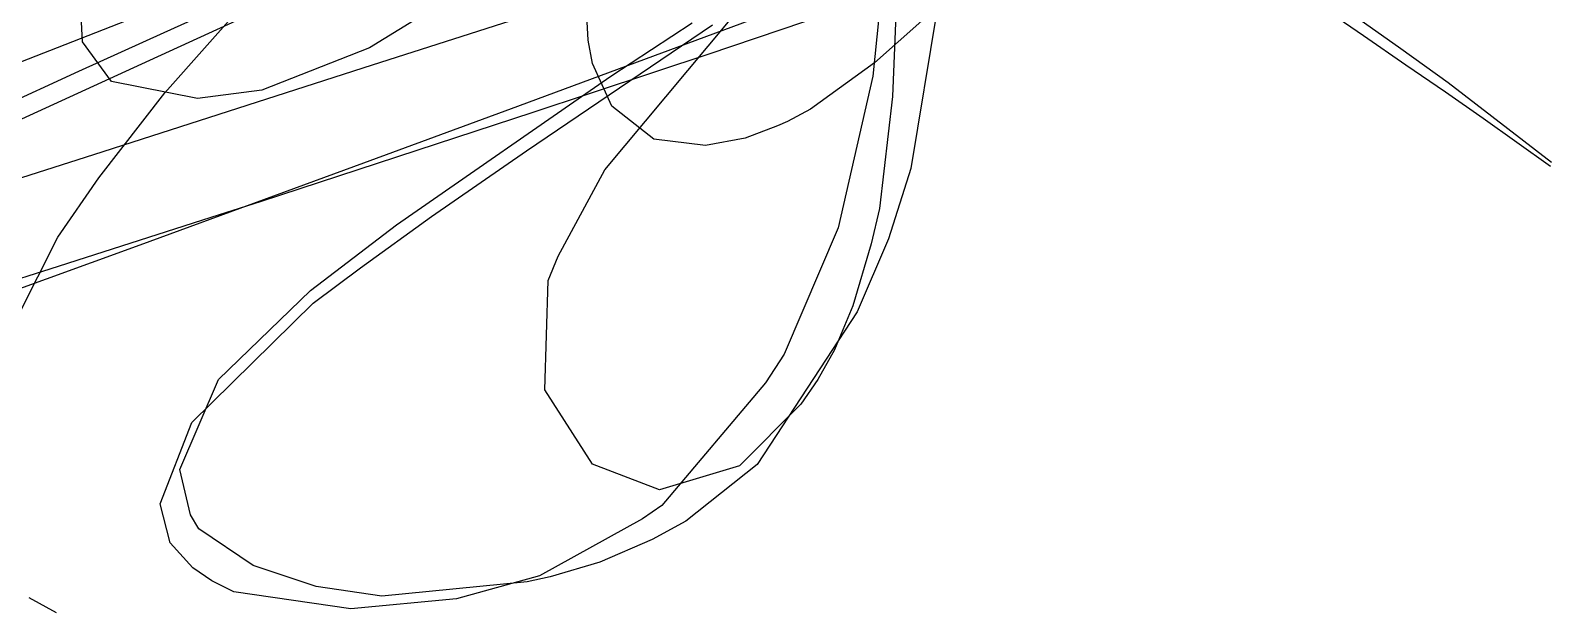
# Model space of a CAD drawing. Header units: metres. Extents: x -307 to 280, y -97 to 158.
# Drawn here: x -32.89 to -7.59, y -20.11 to -10.38 of the extents above; entities that cross this region are included whole.
import ezdxf

# ---------------------------------------------------------------- set-up
doc = ezdxf.new("R2010")
doc.units = ezdxf.units.M

msp = doc.modelspace()

# ---------------------------------------------------------------- linework, layer by layer
for p, q in [((-30.648, -11.42, -1317.076), (-26.633, -6.899, -1310.751)), ((-26.129, -8.367, -1339.695), (-30.66, -10.416, -1340.202)), ((-27.467, -8.72, -1340.731), (-33.932, -11.247, -1341.468)), ((-10.615, -10.468, -1316.941), (-13.243, -8.655, -1316.703)), ((-18.589, -8.963, -1361.669), (-18.816, -11.141, -1361.419)), ((-9.99, -10.685, -1317.194), (-12.328, -9.026, -1316.855)), ((-23.569, -10.541, -1347.646), (-23.642, -9.281, -1346.592)), ((-16.898, -9.195, -1338.56), (-21.571, -10.782, -1338.236)), ((-22.853, -9.571, -1333.585), (-27.178, -10.96, -1333.451)), ((-28.412, -9.739, -1340.632), (-30.903, -10.878, -1340.951)), ((-19.767, -9.8, -1341.55), (-24.855, -11.689, -1341)), ((-23.291, -12.71, -1319.515), (-20.827, -9.754, -1311.463)), ((-32.022, -10.569, -1341.689), (-32.052, -9.907, -1339.093)), ((-25.929, -9.872, -1362.066), (-27.227, -10.667, -1359.254)), ((-18.427, -10.115, -1360.296), (-18.483, -11.485, -1359.634)), ((-17.74, -10.024, -1361.834), (-18.181, -12.687, -1361.381)), ((-24.6, -12.391, -1313.144), (-21.495, -10.287, -1308.563)), ((-23.191, -11.144, -1310.64), (-21.834, -10.252, -1308.691)), ((-17.996, -10.219, -1351.292), (-18.785, -10.919, -1351.177)), ((-30.66, -10.416, -1340.202), (-32.087, -11.067, -1340.408)), ((-31.537, -11.231, -1345.661), (-32.022, -10.569, -1341.689)), ((-23.496, -10.929, -1347.991), (-23.569, -10.541, -1347.646)), ((-9.905, -10.957, -1317.032), (-10.615, -10.468, -1316.941)), ((-30.903, -10.878, -1340.951), (-34.355, -12.463, -1341.468)), ((-27.227, -10.667, -1359.254), (-29.024, -11.378, -1354.776)), ((-21.571, -10.782, -1338.236), (-22.431, -11.067, -1338.217)), ((-9.199, -11.256, -1317.346), (-9.99, -10.685, -1317.194)), ((-32.087, -11.067, -1340.408), (-37.721, -13.641, -1341.33)), ((-27.178, -10.96, -1333.451), (-31.839, -12.455, -1333.543)), ((-22.431, -11.067, -1338.217), (-23.555, -11.44, -1338.205)), ((-23.176, -11.645, -1348.721), (-23.496, -10.929, -1347.991)), ((-18.785, -10.919, -1351.177), (-19.856, -11.695, -1350.932)), ((-9.247, -11.411, -1317.132), (-9.905, -10.957, -1317.032)), ((-30.102, -11.515, -1351.466), (-31.537, -11.231, -1345.661)), ((-29.024, -11.378, -1354.776), (-30.102, -11.515, -1351.466)), ((-26.776, -13.628, -1317.313), (-23.191, -11.144, -1310.64)), ((-18.816, -11.141, -1361.419), (-19.394, -13.679, -1360.74)), ((-7.471, -12.584, -1317.807), (-9.199, -11.256, -1317.346)), ((-31.746, -12.842, -1319.415), (-30.648, -11.42, -1317.076)), ((-23.555, -11.44, -1338.205), (-24.498, -11.75, -1338.206)), ((-18.483, -11.485, -1359.634), (-18.704, -13.352, -1358.361)), ((-8.617, -11.849, -1317.244), (-9.247, -11.411, -1317.132)), ((-24.498, -11.75, -1338.206), (-29.038, -13.235, -1338.301)), ((-24.855, -11.689, -1341), (-27.327, -12.598, -1340.875)), ((-22.471, -12.197, -1349.551), (-23.176, -11.645, -1348.721)), ((-19.856, -11.695, -1350.932), (-20.24, -11.899, -1350.805)), ((-7.491, -12.65, -1317.494), (-8.617, -11.849, -1317.244)), ((-20.409, -11.975, -1350.742), (-20.95, -12.177, -1350.517)), ((-20.24, -11.899, -1350.805), (-20.409, -11.975, -1350.742)), ((-26.187, -13.491, -1315.88), (-24.6, -12.391, -1313.144)), ((-21.612, -12.303, -1350.17), (-22.471, -12.197, -1349.551)), ((-20.95, -12.177, -1350.517), (-21.612, -12.303, -1350.17)), ((-31.839, -12.455, -1333.543), (-34.822, -13.41, -1333.729)), ((-27.327, -12.598, -1340.875), (-31.064, -13.967, -1340.81)), ((-32.433, -13.833, -1321.201), (-31.746, -12.842, -1319.415)), ((-24.072, -14.153, -1323.958), (-23.291, -12.71, -1319.515)), ((-18.181, -12.687, -1361.381), (-18.553, -13.863, -1360.967)), ((-29.038, -13.235, -1338.301), (-29.879, -13.506, -1338.348)), ((-18.704, -13.352, -1358.361), (-18.84, -13.947, -1357.781)), ((-29.879, -13.506, -1338.348), (-32.568, -14.371, -1338.533)), ((-28.211, -14.724, -1320.748), (-26.776, -13.628, -1317.313)), ((-27.375, -14.344, -1318.226), (-26.187, -13.491, -1315.88)), ((-33.512, -15.97, -1325.829), (-32.433, -13.833, -1321.201)), ((-19.394, -13.679, -1360.74), (-20.295, -15.789, -1359.634)), ((-18.553, -13.863, -1360.967), (-19.077, -15.081, -1360.364)), ((-31.064, -13.967, -1340.81), (-37.502, -16.308, -1341.009)), ((-24.238, -14.559, -1325.273), (-24.072, -14.153, -1323.958)), ((-18.84, -13.947, -1357.781), (-19.147, -14.983, -1356.564)), ((-32.568, -14.371, -1338.533), (-37.928, -16.077, -1339.055)), ((-28.168, -14.938, -1319.988), (-27.375, -14.344, -1318.226)), ((-24.297, -16.386, -1332.286), (-24.238, -14.559, -1325.273)), ((-29.747, -16.216, -1326.268), (-28.211, -14.724, -1320.748)), ((-30.196, -16.933, -1327.307), (-28.168, -14.938, -1319.988)), ((-19.077, -15.081, -1360.364), (-20.745, -17.635, -1358.349)), ((-19.147, -14.983, -1356.564), (-19.457, -15.718, -1355.419)), ((-20.295, -15.789, -1359.634), (-20.608, -16.27, -1359.233)), ((-19.457, -15.718, -1355.419), (-19.734, -16.216, -1354.429)), ((-30.393, -17.72, -1333.06), (-29.747, -16.216, -1326.268)), ((-23.499, -17.626, -1339.098), (-24.297, -16.386, -1332.286)), ((-20.608, -16.27, -1359.233), (-22.338, -18.317, -1356.94)), ((-19.734, -16.216, -1354.429), (-20.017, -16.625, -1353.425)), ((-20.017, -16.625, -1353.425), (-21.04, -17.657, -1349.776)), ((-30.726, -18.291, -1333.616), (-30.196, -16.933, -1327.307)), ((-22.38, -18.058, -1344.595), (-23.499, -17.626, -1339.098)), ((-21.04, -17.657, -1349.776), (-22.38, -18.058, -1344.595)), ((-20.745, -17.635, -1358.349), (-21.939, -18.582, -1356.785)), ((-30.218, -18.477, -1337.064), (-30.393, -17.72, -1333.06)), ((-30.558, -18.942, -1337.231), (-30.726, -18.291, -1333.616)), ((-22.338, -18.317, -1356.94), (-22.662, -18.542, -1356.478)), ((-30.077, -18.71, -1338.398), (-30.218, -18.477, -1337.064)), ((-29.171, -19.324, -1342.596), (-30.077, -18.71, -1338.398)), ((-22.662, -18.542, -1356.478), (-24.385, -19.494, -1353.908)), ((-21.939, -18.582, -1356.785), (-22.503, -18.889, -1355.999)), ((-30.179, -19.363, -1339.944), (-30.558, -18.942, -1337.231)), ((-22.503, -18.889, -1355.999), (-23.377, -19.265, -1354.727)), ((-29.861, -19.581, -1341.533), (-30.179, -19.363, -1339.944)), ((-28.118, -19.671, -1345.799), (-29.171, -19.324, -1342.596)), ((-23.377, -19.265, -1354.727), (-24.204, -19.514, -1353.442)), ((-29.49, -19.761, -1343.018), (-29.861, -19.581, -1341.533)), ((-27.02, -19.837, -1348.4), (-28.118, -19.671, -1345.799)), ((-24.591, -19.594, -1352.802), (-27.02, -19.837, -1348.4)), ((-24.385, -19.494, -1353.908), (-25.772, -19.882, -1351.569)), ((-24.204, -19.514, -1353.442), (-24.591, -19.594, -1352.802)), ((-32.457, -20.112, -1341.785), (-32.912, -19.861, -1339.815)), ((-27.536, -20.045, -1348.102), (-29.49, -19.761, -1343.018)), ((-25.772, -19.882, -1351.569), (-27.536, -20.045, -1348.102))]:
    msp.add_line(p, q)

doc.saveas('drawing.dxf')
